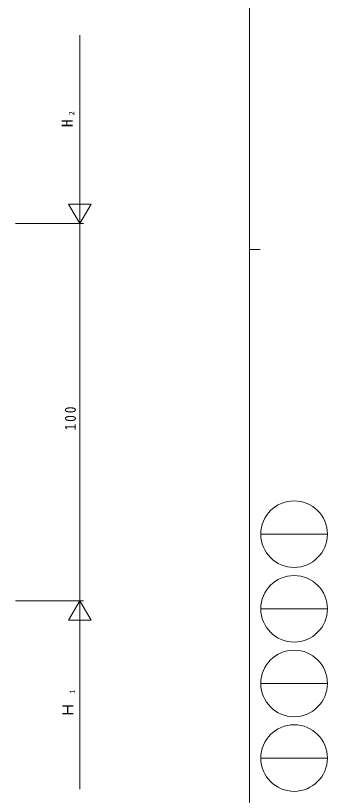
# Model space of a CAD drawing. Units: millimetres on the paper. Extents: x -420 to 373, y -297 to 267.
# Drawn here: x 290.3 to 372.9, y -142.9 to 63.9 of the extents above; entities that cross this region are included whole.
import ezdxf
from ezdxf.enums import TextEntityAlignment as Align

# ---------------------------------------------------------------- set-up
doc = ezdxf.new("R2010")
doc.units = ezdxf.units.MM
doc.layers.add('0-1_USER1', color=7, linetype='Continuous', lineweight=9)
doc.layers.add('0-6_YKK_13', color=6, linetype='Continuous', lineweight=9)
doc.styles.add('ＭＳ ゴシック', font='')
doc.styles.get('ＭＳ ゴシック').set_extended_font_data('MS Gothic')

msp = doc.modelspace()

# ---------------------------------------------------------------- linework, layer by layer
at = {"layer": '0-1_USER1'}
for p, q in [((352.3, 264.4), (352.3, -260.6)), ((352.3, 1.9), (355.1, 1.9)), ((355.276, -73.616), (372.916, -73.616)), ((355.276, -93.412), (372.916, -93.412)), ((355.276, -113.208), (372.916, -113.208)), ((355.276, -133.004), (372.916, -133.004))]:
    msp.add_line(p, q, dxfattribs=at)
for centre in [(364.096, -73.616), (364.096, -93.412), (364.096, -113.208), (364.096, -133.004)]:
    msp.add_circle(centre, 8.82, dxfattribs=at)
at = {"layer": '0-6_YKK_13'}
for p, q in [((307.301, 58.733), (307.301, 14.733)), ((307.301, 8.733), (307.301, 19.125)), ((307.301, 8.733), (304.301, 13.929)), ((310.301, 13.929), (304.301, 13.929)), ((307.301, 8.733), (310.301, 13.929)), ((290.3, 8.733), (308.3, 8.733)), ((290.3, 8.733), (308.301, 8.733)), ((307.3, 8.733), (307.3, -91.267)), ((290.3, -91.267), (308.3, -91.267)), ((290.3, -91.267), (308.3, -91.267)), ((307.3, -91.267), (304.3, -96.463)), ((307.3, -91.267), (307.3, -101.66)), ((307.3, -91.267), (310.3, -96.463)), ((304.3, -96.463), (310.3, -96.463)), ((307.3, -97.267), (307.3, -141.267))]:
    msp.add_line(p, q, dxfattribs=at)

# ---------------------------------------------------------------- texts
at = {"layer": '0-6_YKK_13', "color": 4, "style": 'ＭＳ ゴシック'}
for s, p in [('2', (306.301, 37.452)), ('1', (306.5, -115.966))]:
    msp.add_text(s, height=1.466, rotation=90, dxfattribs=at).set_placement(p, align=Align.BOTTOM_LEFT)
at = {"layer": '0-6_YKK_13', "color": 7, "style": 'ＭＳ ゴシック'}
for s, p in [('H', (306.301, 34.333)), ('Ｈ', (306.5, -122.203))]:
    msp.add_text(s, height=2.933, rotation=90, dxfattribs=at).set_placement(p, align=Align.BOTTOM_LEFT)
at = {"layer": '0-6_YKK_13', "color": 7, "insert": (306.3, -46.128), "char_height": 2.933, "attachment_point": 7, "rotation": 90, "style": 'ＭＳ ゴシック'}
msp.add_mtext('\\T1.27;\\W0.9;100', dxfattribs=at)

doc.saveas('drawing.dxf')
